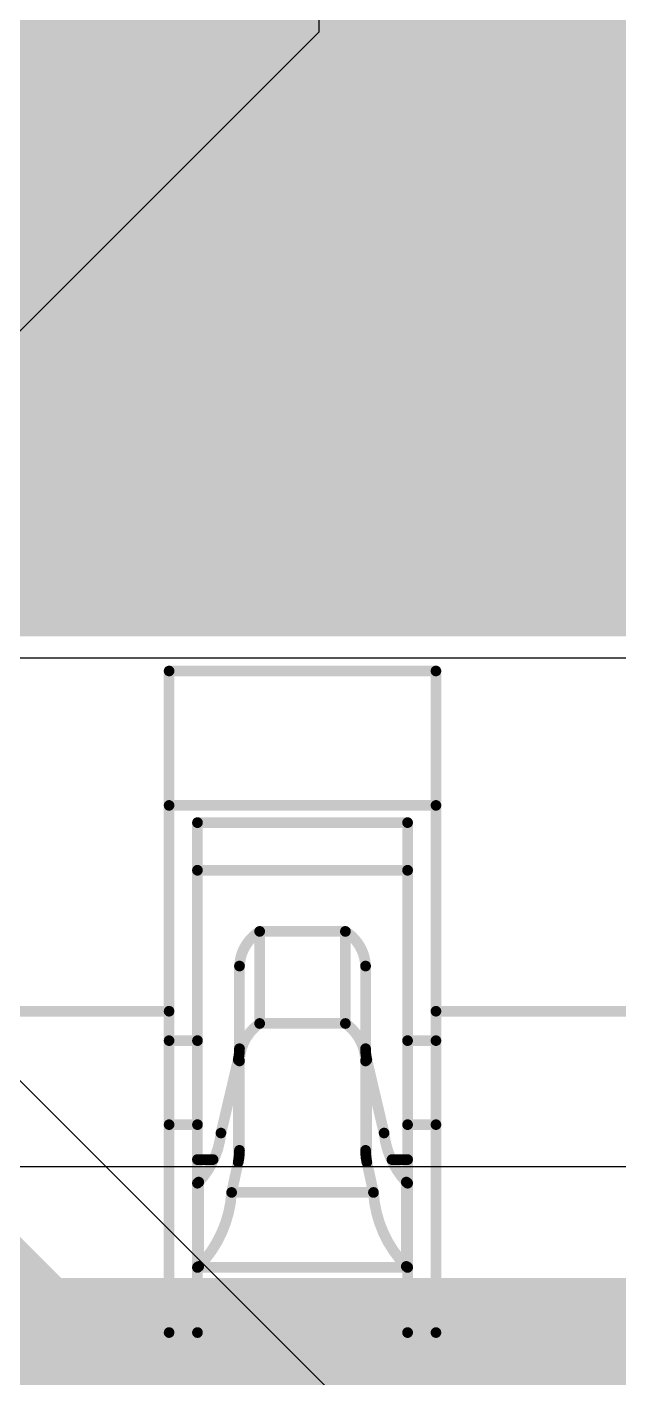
# Model space of a CAD drawing. Header units: inches. Extents: x -11 to 5433, y -4 to 5447.
# Drawn here: x 10.157 to 10.861, y 30.233 to 31.841 of the extents above; entities that cross this region are included whole.
import ezdxf

# ---------------------------------------------------------------- set-up
doc = ezdxf.new("R2010")
doc.units = ezdxf.units.IN
for name, color, linetype in [('Bottom Layer', 5, 'Continuous'), ('Bottom Overlay', 54, 'Continuous'), ('Bottom Paste', 16, 'Continuous'), ('Bottom Solder', 6, 'Continuous'), ('Mechanical 4', 56, 'Continuous'), ('Power', 76, 'Continuous'), ('Top Layer', 1, 'Continuous'), ('Top Paste', 8, 'Continuous'), ('Top Solder', 216, 'Continuous')]:
    doc.layers.add(name, color=color, linetype=linetype)

# ---------------------------------------------------------------- blocks, each defined once
blk = doc.blocks.new('T__________B_125')
at = {"layer": 'Bottom Layer'}
blk.add_hatch(color=5, dxfattribs=at).paths.add_polyline_path([(0.381, 0.762), (-0.381, 0.762), (-0.762, 0.381), (-0.762, -0.381), (-0.381, -0.762), (0.381, -0.762), (0.762, -0.381), (0.762, 0.381)])
at = {"layer": 'Bottom Paste'}
blk.add_hatch(color=16, dxfattribs=at).paths.add_polyline_path([(0.381, 0.762), (-0.381, 0.762), (-0.762, 0.381), (-0.762, -0.381), (-0.381, -0.762), (0.381, -0.762), (0.762, -0.381), (0.762, 0.381)])
at = {"layer": 'Bottom Solder'}
blk.add_hatch(color=6, dxfattribs=at).paths.add_polyline_path([(0.4318, 0.8636), (-0.4318, 0.8636), (-0.8636, 0.4318), (-0.8636, -0.4318), (-0.4318, -0.8636), (0.4318, -0.8636), (0.8636, -0.4318), (0.8636, 0.4318)])
at = {"layer": 'Bottom Overlay'}
for points in [[(0.9398, -0.4318, 0.2, 0.2, 0), (0.9398, 0.4318, 0.2, 0.2, 0)], [(0.4318, -0.9398, 0.2, 0.2, 0), (0.9398, -0.4318, 0.2, 0.2, 0)]]:
    blk.add_lwpolyline(points, format="xyseb", dxfattribs=at)
blk.add_lwpolyline([(0.8898, -0.4318, 0.1, 0.1, 1), (0.9898, -0.4318, 0.1, 0.1, 1)], format="xyseb", close=True, dxfattribs=at)
blk.add_lwpolyline([(0.8898, -0.4318, 0.1, 0.1, 1), (0.9898, -0.4318, 0.1, 0.1, 1)], format="xyseb", close=True, dxfattribs=at)
blk = doc.blocks.new('QTH_030_01_L_D_A_K_TR_157')
at = {"layer": 'Top Layer'}
for points in [[(4.5975, -2.361), (4.9025, -2.361), (4.9025, -3.811), (4.5975, -3.811)], [(5.0975, -2.361), (5.4025, -2.361), (5.4025, -3.811), (5.0975, -3.811)]]:
    blk.add_hatch(color=1, dxfattribs=at).paths.add_polyline_path(points)
at = {"layer": 'Top Paste'}
for points in [[(4.5975, -2.361), (4.9025, -2.361), (4.9025, -3.811), (4.5975, -3.811)], [(5.0975, -2.361), (5.4025, -2.361), (5.4025, -3.811), (5.0975, -3.811)]]:
    blk.add_hatch(color=8, dxfattribs=at).paths.add_polyline_path(points)
at = {"layer": 'Top Solder'}
for points in [[(3.9959, -2.2594), (4.5041, -2.2594), (4.5041, -3.9126), (3.9959, -3.9126)], [(4.4959, -2.2594), (5.0041, -2.2594), (5.0041, -3.9126), (4.4959, -3.9126)], [(4.9959, -2.2594), (5.5041, -2.2594), (5.5041, -3.9126), (4.9959, -3.9126)]]:
    blk.add_hatch(color=216, dxfattribs=at).paths.add_polyline_path(points)

msp = doc.modelspace()

# ---------------------------------------------------------------- linework, layer by layer
at = {"layer": 'Bottom Layer'}
for p, q in [((10.5046, 31.8358), (10.5046, 32.7248)), ((10.0601, 31.3913), (10.5046, 31.8358)), ((14.4572, 30.4848), (10.0794, 30.4848))]:
    msp.add_line(p, q, dxfattribs=at)
msp.add_lwpolyline([(7.9898, 30.2128, 0.2794, 0.2794, 0), (14.4773, 30.2128, 0.2794, 0.2794, 0)], format="xyseb", dxfattribs=at)
at = {"layer": 'Mechanical 4'}
for points in [[(4.3524, 31.2949, 0.0127, 0.0127, 0), (26.1425, 31.2949, 0.0127, 0.0127, 0)], [(10.3262, 31.0749, 0.0127, 0.0127, 0), (10.6437, 31.0749, 0.0127, 0.0127, 0)], [(10.3262, 30.2874, 0.0127, 0.0127, 0), (10.3262, 31.0749, 0.0127, 0.0127, 0)], [(10.6437, 30.6699, 0.0127, 0.0127, 0), (10.6437, 31.0749, 0.0127, 0.0127, 0)], [(10.3262, 30.9149, 0.0127, 0.0127, 0), (10.6437, 30.9149, 0.0127, 0.0127, 0)], [(10.3599, 30.8944, 0.0127, 0.0127, 0), (10.6099, 30.8944, 0.0127, 0.0127, 0)], [(10.3599, 30.2874, 0.0127, 0.0127, 0), (10.3599, 30.8944, 0.0127, 0.0127, 0)], [(10.6099, 30.2874, 0.0127, 0.0127, 0), (10.6099, 30.8944, 0.0127, 0.0127, 0)], [(10.3599, 30.8377, 0.0127, 0.0127, 0), (10.6099, 30.8377, 0.0127, 0.0127, 0)], [(10.4099, 30.7237, 0.0127, 0.0127, -0.247377), (10.4339, 30.7649, 0.0127, 0.0127, 0)], [(10.4339, 30.7649, 0.0127, 0.0127, 0), (10.5359, 30.7649, 0.0127, 0.0127, 0)], [(10.4339, 30.6553, 0.0127, 0.0127, 0), (10.4339, 30.7649, 0.0127, 0.0127, 0)], [(10.5359, 30.6553, 0.0127, 0.0127, 0), (10.5359, 30.7649, 0.0127, 0.0127, 0)], [(10.5359, 30.7649, 0.0127, 0.0127, -0.247377), (10.5599, 30.7237, 0.0127, 0.0127, 0)], [(10.4099, 30.5043, 0.0127, 0.0127, 0), (10.4099, 30.7237, 0.0127, 0.0127, 0)], [(10.5599, 30.5043, 0.0127, 0.0127, 0), (10.5599, 30.7237, 0.0127, 0.0127, 0)], [(10.0087, 30.6699, 0.0127, 0.0127, 0), (10.3262, 30.6699, 0.0127, 0.0127, 0)], [(10.6437, 30.6699, 0.0127, 0.0127, 0), (10.9612, 30.6699, 0.0127, 0.0127, 0)], [(10.6437, 30.2874, 0.0127, 0.0127, 0), (10.6437, 30.6699, 0.0127, 0.0127, 0)], [(10.4099, 30.6107, 0.0127, 0.0127, -0.23748), (10.4339, 30.6553, 0.0127, 0.0127, 0)], [(10.4339, 30.6553, 0.0127, 0.0127, 0), (10.5359, 30.6553, 0.0127, 0.0127, 0)], [(10.5359, 30.6553, 0.0127, 0.0127, -0.23748), (10.5599, 30.6107, 0.0127, 0.0127, 0)], [(10.3262, 30.6349, 0.0127, 0.0127, 0), (10.3599, 30.6349, 0.0127, 0.0127, 0)], [(10.6099, 30.6349, 0.0127, 0.0127, 0), (10.6437, 30.6349, 0.0127, 0.0127, 0)], [(10.3879, 30.5249, 0.0127, 0.0127, 0), (10.4084, 30.6122, 0.0127, 0.0127, 0)], [(10.4099, 30.6253, 0.0127, 0.0127, -0.057864), (10.4084, 30.6122, 0.0127, 0.0127, 0)], [(10.4084, 30.4903, 0.0127, 0.0127, 0), (10.4084, 30.6122, 0.0127, 0.0127, 0)], [(10.5614, 30.6122, 0.0127, 0.0127, -0.057864), (10.5599, 30.6253, 0.0127, 0.0127, 0)], [(10.5614, 30.6122, 0.0127, 0.0127, 0), (10.5819, 30.5249, 0.0127, 0.0127, 0)], [(10.5614, 30.4903, 0.0127, 0.0127, 0), (10.5614, 30.6122, 0.0127, 0.0127, 0)], [(10.3262, 30.5349, 0.0127, 0.0127, 0), (10.3599, 30.5349, 0.0127, 0.0127, 0)], [(10.6099, 30.5349, 0.0127, 0.0127, 0), (10.6437, 30.5349, 0.0127, 0.0127, 0)], [(10.3879, 30.5249, 0.0127, 0.0127, -0.162591), (10.3614, 30.4665, 0.0127, 0.0127, 0)], [(10.6084, 30.4665, 0.0127, 0.0127, -0.162591), (10.5819, 30.5249, 0.0127, 0.0127, 0)], [(10.4099, 30.5043, 0.0127, 0.0127, -0.053658), (10.4084, 30.4903, 0.0127, 0.0127, 0)], [(10.5614, 30.4903, 0.0127, 0.0127, -0.053658), (10.5599, 30.5043, 0.0127, 0.0127, 0)], [(10.3599, 30.4933, 0.0127, 0.0127, 0), (10.3786, 30.4933, 0.0127, 0.0127, 0)], [(10.4005, 30.4542, 0.0127, 0.0127, 0), (10.4084, 30.4903, 0.0127, 0.0127, 0)], [(10.5614, 30.4903, 0.0127, 0.0127, 0), (10.5693, 30.4542, 0.0127, 0.0127, 0)], [(10.5912, 30.4933, 0.0127, 0.0127, 0), (10.6099, 30.4933, 0.0127, 0.0127, 0)], [(10.36, 30.4654, 0.0127, 0.0127, -0.035041), (10.3601, 30.4655, 0.0127, 0.0127, 0)], [(10.3599, 30.4653, 0.0127, 0.0127, -0.028404), (10.36, 30.4654, 0.0127, 0.0127, 0)], [(10.3599, 30.4652, 0.0127, 0.0127, -0.011022), (10.3599, 30.4653, 0.0127, 0.0127, 0)], [(10.3601, 30.4655, 0.0127, 0.0127, -0.032319), (10.3602, 30.4656, 0.0127, 0.0127, 0)], [(10.3602, 30.4656, 0.0127, 0.0127, -0.024462), (10.3603, 30.4657, 0.0127, 0.0127, 0)], [(10.3603, 30.4657, 0.0127, 0.0127, -0.013729), (10.3605, 30.4658, 0.0127, 0.0127, 0)], [(10.3605, 30.4658, 0.0127, 0.0127, -0.00812), (10.3607, 30.466, 0.0127, 0.0127, 0)], [(10.3607, 30.466, 0.0127, 0.0127, -0.004821), (10.3609, 30.4661, 0.0127, 0.0127, 0)], [(10.3609, 30.4661, 0.0127, 0.0127, 0), (10.3614, 30.4665, 0.0127, 0.0127, 0)], [(10.3614, 30.3661, 0.0127, 0.0127, 0), (10.3614, 30.4665, 0.0127, 0.0127, 0)], [(10.4005, 30.4542, 0.0127, 0.0127, -0.179894), (10.3614, 30.3661, 0.0127, 0.0127, 0)], [(10.4005, 30.4542, 0.0127, 0.0127, 0), (10.5693, 30.4542, 0.0127, 0.0127, 0)], [(10.6084, 30.3661, 0.0127, 0.0127, -0.179894), (10.5693, 30.4542, 0.0127, 0.0127, 0)], [(10.6084, 30.4665, 0.0127, 0.0127, 0), (10.6087, 30.4663, 0.0127, 0.0127, 0)], [(10.6084, 30.3661, 0.0127, 0.0127, 0), (10.6084, 30.4665, 0.0127, 0.0127, 0)], [(10.6087, 30.4663, 0.0127, 0.0127, 0), (10.6089, 30.4661, 0.0127, 0.0127, 0)], [(10.6089, 30.4661, 0.0127, 0.0127, -0.006055), (10.6091, 30.466, 0.0127, 0.0127, 0)], [(10.6092, 30.466, 0.0127, 0.0127, -0.010737), (10.6094, 30.4658, 0.0127, 0.0127, 0)], [(10.6094, 30.4658, 0.0127, 0.0127, -0.018562), (10.6095, 30.4657, 0.0127, 0.0127, 0)], [(10.6095, 30.4657, 0.0127, 0.0127, -0.023386), (10.6096, 30.4656, 0.0127, 0.0127, 0)], [(10.6096, 30.4656, 0.0127, 0.0127, -0.054321), (10.6098, 30.4654, 0.0127, 0.0127, 0)], [(10.6098, 30.4654, 0.0127, 0.0127, -0.028597), (10.6099, 30.4652, 0.0127, 0.0127, 0)], [(10.36, 30.3653, 0.0127, 0.0127, -0.037446), (10.3601, 30.3653, 0.0127, 0.0127, 0)], [(10.3599, 30.3652, 0.0127, 0.0127, -0.032689), (10.36, 30.3653, 0.0127, 0.0127, 0)], [(10.3599, 30.3651, 0.0127, 0.0127, -0.013234), (10.3599, 30.3652, 0.0127, 0.0127, 0)], [(10.3599, 30.3649, 0.0127, 0.0127, 0), (10.6099, 30.3649, 0.0127, 0.0127, 0)], [(10.3601, 30.3653, 0.0127, 0.0127, -0.031881), (10.3602, 30.3654, 0.0127, 0.0127, 0)], [(10.3601, 30.3654, 0.0127, 0.0127, -0.02262), (10.3603, 30.3655, 0.0127, 0.0127, 0)], [(10.3603, 30.3655, 0.0127, 0.0127, -0.012209), (10.3605, 30.3656, 0.0127, 0.0127, 0)], [(10.3605, 30.3656, 0.0127, 0.0127, -0.00707), (10.3607, 30.3657, 0.0127, 0.0127, 0)], [(10.3607, 30.3657, 0.0127, 0.0127, 0), (10.3609, 30.3658, 0.0127, 0.0127, 0)], [(10.3609, 30.3658, 0.0127, 0.0127, 0), (10.3614, 30.3661, 0.0127, 0.0127, 0)], [(10.6084, 30.3661, 0.0127, 0.0127, 0), (10.6087, 30.366, 0.0127, 0.0127, 0)], [(10.6087, 30.366, 0.0127, 0.0127, 0), (10.6089, 30.3658, 0.0127, 0.0127, 0)], [(10.6089, 30.3658, 0.0127, 0.0127, -0.005205), (10.6092, 30.3657, 0.0127, 0.0127, 0)], [(10.6091, 30.3657, 0.0127, 0.0127, -0.009376), (10.6094, 30.3656, 0.0127, 0.0127, 0)], [(10.6094, 30.3656, 0.0127, 0.0127, -0.016687), (10.6095, 30.3655, 0.0127, 0.0127, 0)], [(10.6095, 30.3655, 0.0127, 0.0127, -0.021994), (10.6096, 30.3654, 0.0127, 0.0127, 0)], [(10.6096, 30.3654, 0.0127, 0.0127, -0.026751), (10.6097, 30.3654, 0.0127, 0.0127, 0)], [(10.6097, 30.3654, 0.0127, 0.0127, -0.028288), (10.6098, 30.3653, 0.0127, 0.0127, 0)], [(10.6098, 30.3653, 0.0127, 0.0127, -0.032605), (10.6099, 30.3651, 0.0127, 0.0127, 0)], [(10.3262, 30.2874, 0.0127, 0.0127, 0), (10.6437, 30.2874, 0.0127, 0.0127, 0)]]:
    msp.add_lwpolyline(points, format="xyseb", dxfattribs=at)
for points in [[(10.323, 31.0749, 0.00635, 0.00635, 1), (10.3293, 31.0749, 0.00635, 0.00635, 1)], [(10.323, 31.0749, 0.00635, 0.00635, 1), (10.3293, 31.0749, 0.00635, 0.00635, 1)], [(10.6405, 31.0749, 0.00635, 0.00635, 1), (10.6468, 31.0749, 0.00635, 0.00635, 1)], [(10.6405, 31.0749, 0.00635, 0.00635, 1), (10.6468, 31.0749, 0.00635, 0.00635, 1)], [(10.323, 30.9149, 0.00635, 0.00635, 1), (10.3293, 30.9149, 0.00635, 0.00635, 1)], [(10.6405, 30.9149, 0.00635, 0.00635, 1), (10.6468, 30.9149, 0.00635, 0.00635, 1)], [(10.3567, 30.8944, 0.00635, 0.00635, 1), (10.3631, 30.8944, 0.00635, 0.00635, 1)], [(10.3567, 30.8944, 0.00635, 0.00635, 1), (10.3631, 30.8944, 0.00635, 0.00635, 1)], [(10.6067, 30.8944, 0.00635, 0.00635, 1), (10.6131, 30.8944, 0.00635, 0.00635, 1)], [(10.6067, 30.8944, 0.00635, 0.00635, 1), (10.6131, 30.8944, 0.00635, 0.00635, 1)], [(10.3567, 30.8377, 0.00635, 0.00635, 1), (10.3631, 30.8377, 0.00635, 0.00635, 1)], [(10.6067, 30.8377, 0.00635, 0.00635, 1), (10.6131, 30.8377, 0.00635, 0.00635, 1)], [(10.4307, 30.7649, 0.00635, 0.00635, 1), (10.4371, 30.7649, 0.00635, 0.00635, 1)], [(10.4307, 30.7649, 0.00635, 0.00635, 1), (10.4371, 30.7649, 0.00635, 0.00635, 1)], [(10.4307, 30.7649, 0.00635, 0.00635, 1), (10.4371, 30.7649, 0.00635, 0.00635, 1)], [(10.5327, 30.7649, 0.00635, 0.00635, 1), (10.5391, 30.7649, 0.00635, 0.00635, 1)], [(10.5327, 30.7649, 0.00635, 0.00635, 1), (10.5391, 30.7649, 0.00635, 0.00635, 1)], [(10.5327, 30.7649, 0.00635, 0.00635, 1), (10.5391, 30.7649, 0.00635, 0.00635, 1)], [(10.4067, 30.7237, 0.00635, 0.00635, 1), (10.4131, 30.7237, 0.00635, 0.00635, 1)], [(10.4067, 30.7237, 0.00635, 0.00635, 1), (10.4131, 30.7237, 0.00635, 0.00635, 1)], [(10.5567, 30.7237, 0.00635, 0.00635, 1), (10.5631, 30.7237, 0.00635, 0.00635, 1)], [(10.5567, 30.7237, 0.00635, 0.00635, 1), (10.5631, 30.7237, 0.00635, 0.00635, 1)], [(10.323, 30.6699, 0.00635, 0.00635, 1), (10.3293, 30.6699, 0.00635, 0.00635, 1)], [(10.6405, 30.6699, 0.00635, 0.00635, 1), (10.6468, 30.6699, 0.00635, 0.00635, 1)], [(10.6405, 30.6699, 0.00635, 0.00635, 1), (10.6468, 30.6699, 0.00635, 0.00635, 1)], [(10.6405, 30.6699, 0.00635, 0.00635, 1), (10.6468, 30.6699, 0.00635, 0.00635, 1)], [(10.4307, 30.6553, 0.00635, 0.00635, 1), (10.4371, 30.6553, 0.00635, 0.00635, 1)], [(10.4307, 30.6553, 0.00635, 0.00635, 1), (10.4371, 30.6553, 0.00635, 0.00635, 1)], [(10.4307, 30.6553, 0.00635, 0.00635, 1), (10.4371, 30.6553, 0.00635, 0.00635, 1)], [(10.5327, 30.6553, 0.00635, 0.00635, 1), (10.5391, 30.6553, 0.00635, 0.00635, 1)], [(10.5327, 30.6553, 0.00635, 0.00635, 1), (10.5391, 30.6553, 0.00635, 0.00635, 1)], [(10.5327, 30.6553, 0.00635, 0.00635, 1), (10.5391, 30.6553, 0.00635, 0.00635, 1)], [(10.323, 30.6349, 0.00635, 0.00635, 1), (10.3293, 30.6349, 0.00635, 0.00635, 1)], [(10.3567, 30.6349, 0.00635, 0.00635, 1), (10.3631, 30.6349, 0.00635, 0.00635, 1)], [(10.6067, 30.6349, 0.00635, 0.00635, 1), (10.6131, 30.6349, 0.00635, 0.00635, 1)], [(10.6405, 30.6349, 0.00635, 0.00635, 1), (10.6468, 30.6349, 0.00635, 0.00635, 1)], [(10.4052, 30.6122, 0.00635, 0.00635, 1), (10.4116, 30.6122, 0.00635, 0.00635, 1)], [(10.4052, 30.6122, 0.00635, 0.00635, 1), (10.4116, 30.6122, 0.00635, 0.00635, 1)], [(10.4052, 30.6122, 0.00635, 0.00635, 1), (10.4116, 30.6122, 0.00635, 0.00635, 1)], [(10.4067, 30.6253, 0.00635, 0.00635, 1), (10.4131, 30.6253, 0.00635, 0.00635, 1)], [(10.5567, 30.6253, 0.00635, 0.00635, 1), (10.5631, 30.6253, 0.00635, 0.00635, 1)], [(10.5582, 30.6122, 0.00635, 0.00635, 1), (10.5646, 30.6122, 0.00635, 0.00635, 1)], [(10.5582, 30.6122, 0.00635, 0.00635, 1), (10.5646, 30.6122, 0.00635, 0.00635, 1)], [(10.5582, 30.6122, 0.00635, 0.00635, 1), (10.5646, 30.6122, 0.00635, 0.00635, 1)], [(10.4067, 30.6107, 0.00635, 0.00635, 1), (10.4131, 30.6107, 0.00635, 0.00635, 1)], [(10.5567, 30.6107, 0.00635, 0.00635, 1), (10.5631, 30.6107, 0.00635, 0.00635, 1)], [(10.323, 30.5349, 0.00635, 0.00635, 1), (10.3293, 30.5349, 0.00635, 0.00635, 1)], [(10.3567, 30.5349, 0.00635, 0.00635, 1), (10.3631, 30.5349, 0.00635, 0.00635, 1)], [(10.6067, 30.5349, 0.00635, 0.00635, 1), (10.6131, 30.5349, 0.00635, 0.00635, 1)], [(10.6405, 30.5349, 0.00635, 0.00635, 1), (10.6468, 30.5349, 0.00635, 0.00635, 1)], [(10.3847, 30.5249, 0.00635, 0.00635, 1), (10.391, 30.5249, 0.00635, 0.00635, 1)], [(10.3847, 30.5249, 0.00635, 0.00635, 1), (10.391, 30.5249, 0.00635, 0.00635, 1)], [(10.5788, 30.5249, 0.00635, 0.00635, 1), (10.5851, 30.5249, 0.00635, 0.00635, 1)], [(10.5788, 30.5249, 0.00635, 0.00635, 1), (10.5851, 30.5249, 0.00635, 0.00635, 1)], [(10.4067, 30.5043, 0.00635, 0.00635, 1), (10.4131, 30.5043, 0.00635, 0.00635, 1)], [(10.4067, 30.5043, 0.00635, 0.00635, 1), (10.4131, 30.5043, 0.00635, 0.00635, 1)], [(10.5567, 30.5043, 0.00635, 0.00635, 1), (10.5631, 30.5043, 0.00635, 0.00635, 1)], [(10.5567, 30.5043, 0.00635, 0.00635, 1), (10.5631, 30.5043, 0.00635, 0.00635, 1)], [(10.3567, 30.4933, 0.00635, 0.00635, 1), (10.3631, 30.4933, 0.00635, 0.00635, 1)], [(10.3754, 30.4933, 0.00635, 0.00635, 1), (10.3817, 30.4933, 0.00635, 0.00635, 1)], [(10.4052, 30.4903, 0.00635, 0.00635, 1), (10.4116, 30.4903, 0.00635, 0.00635, 1)], [(10.4052, 30.4903, 0.00635, 0.00635, 1), (10.4116, 30.4903, 0.00635, 0.00635, 1)], [(10.4052, 30.4903, 0.00635, 0.00635, 1), (10.4116, 30.4903, 0.00635, 0.00635, 1)], [(10.5582, 30.4903, 0.00635, 0.00635, 1), (10.5646, 30.4903, 0.00635, 0.00635, 1)], [(10.5582, 30.4903, 0.00635, 0.00635, 1), (10.5646, 30.4903, 0.00635, 0.00635, 1)], [(10.5582, 30.4903, 0.00635, 0.00635, 1), (10.5646, 30.4903, 0.00635, 0.00635, 1)], [(10.5881, 30.4933, 0.00635, 0.00635, 1), (10.5944, 30.4933, 0.00635, 0.00635, 1)], [(10.6067, 30.4933, 0.00635, 0.00635, 1), (10.6131, 30.4933, 0.00635, 0.00635, 1)], [(10.3568, 30.4654, 0.00635, 0.00635, 1), (10.3632, 30.4654, 0.00635, 0.00635, 1)], [(10.3568, 30.4653, 0.00635, 0.00635, 1), (10.3631, 30.4653, 0.00635, 0.00635, 1)], [(10.3568, 30.4654, 0.00635, 0.00635, 1), (10.3632, 30.4654, 0.00635, 0.00635, 1)], [(10.3568, 30.4653, 0.00635, 0.00635, 1), (10.3631, 30.4653, 0.00635, 0.00635, 1)], [(10.3567, 30.4652, 0.00635, 0.00635, 1), (10.3631, 30.4652, 0.00635, 0.00635, 1)], [(10.3569, 30.4655, 0.00635, 0.00635, 1), (10.3632, 30.4655, 0.00635, 0.00635, 1)], [(10.3569, 30.4655, 0.00635, 0.00635, 1), (10.3632, 30.4655, 0.00635, 0.00635, 1)], [(10.357, 30.4656, 0.00635, 0.00635, 1), (10.3633, 30.4656, 0.00635, 0.00635, 1)], [(10.357, 30.4656, 0.00635, 0.00635, 1), (10.3633, 30.4656, 0.00635, 0.00635, 1)], [(10.3571, 30.4657, 0.00635, 0.00635, 1), (10.3635, 30.4657, 0.00635, 0.00635, 1)], [(10.3571, 30.4657, 0.00635, 0.00635, 1), (10.3635, 30.4657, 0.00635, 0.00635, 1)], [(10.3573, 30.4658, 0.00635, 0.00635, 1), (10.3636, 30.4658, 0.00635, 0.00635, 1)], [(10.3573, 30.4658, 0.00635, 0.00635, 1), (10.3636, 30.4658, 0.00635, 0.00635, 1)], [(10.3575, 30.466, 0.00635, 0.00635, 1), (10.3639, 30.466, 0.00635, 0.00635, 1)], [(10.3575, 30.466, 0.00635, 0.00635, 1), (10.3639, 30.466, 0.00635, 0.00635, 1)], [(10.3577, 30.4661, 0.00635, 0.00635, 1), (10.3641, 30.4661, 0.00635, 0.00635, 1)], [(10.3577, 30.4661, 0.00635, 0.00635, 1), (10.3641, 30.4661, 0.00635, 0.00635, 1)], [(10.3582, 30.4665, 0.00635, 0.00635, 1), (10.3646, 30.4665, 0.00635, 0.00635, 1)], [(10.3582, 30.4665, 0.00635, 0.00635, 1), (10.3646, 30.4665, 0.00635, 0.00635, 1)], [(10.3582, 30.4665, 0.00635, 0.00635, 1), (10.3646, 30.4665, 0.00635, 0.00635, 1)], [(10.3974, 30.4542, 0.00635, 0.00635, 1), (10.4037, 30.4542, 0.00635, 0.00635, 1)], [(10.3974, 30.4542, 0.00635, 0.00635, 1), (10.4037, 30.4542, 0.00635, 0.00635, 1)], [(10.3974, 30.4542, 0.00635, 0.00635, 1), (10.4037, 30.4542, 0.00635, 0.00635, 1)], [(10.5661, 30.4542, 0.00635, 0.00635, 1), (10.5725, 30.4542, 0.00635, 0.00635, 1)], [(10.5661, 30.4542, 0.00635, 0.00635, 1), (10.5725, 30.4542, 0.00635, 0.00635, 1)], [(10.5661, 30.4542, 0.00635, 0.00635, 1), (10.5725, 30.4542, 0.00635, 0.00635, 1)], [(10.6052, 30.4665, 0.00635, 0.00635, 1), (10.6116, 30.4665, 0.00635, 0.00635, 1)], [(10.6052, 30.4665, 0.00635, 0.00635, 1), (10.6116, 30.4665, 0.00635, 0.00635, 1)], [(10.6052, 30.4665, 0.00635, 0.00635, 1), (10.6116, 30.4665, 0.00635, 0.00635, 1)], [(10.6055, 30.4663, 0.00635, 0.00635, 1), (10.6118, 30.4663, 0.00635, 0.00635, 1)], [(10.6055, 30.4663, 0.00635, 0.00635, 1), (10.6118, 30.4663, 0.00635, 0.00635, 1)], [(10.6057, 30.4661, 0.00635, 0.00635, 1), (10.6121, 30.4661, 0.00635, 0.00635, 1)], [(10.6057, 30.4661, 0.00635, 0.00635, 1), (10.6121, 30.4661, 0.00635, 0.00635, 1)], [(10.606, 30.466, 0.00635, 0.00635, 1), (10.6123, 30.466, 0.00635, 0.00635, 1)], [(10.606, 30.466, 0.00635, 0.00635, 1), (10.6123, 30.466, 0.00635, 0.00635, 1)], [(10.6062, 30.4658, 0.00635, 0.00635, 1), (10.6125, 30.4658, 0.00635, 0.00635, 1)], [(10.6062, 30.4658, 0.00635, 0.00635, 1), (10.6125, 30.4658, 0.00635, 0.00635, 1)], [(10.6063, 30.4657, 0.00635, 0.00635, 1), (10.6127, 30.4657, 0.00635, 0.00635, 1)], [(10.6063, 30.4657, 0.00635, 0.00635, 1), (10.6127, 30.4657, 0.00635, 0.00635, 1)], [(10.6065, 30.4656, 0.00635, 0.00635, 1), (10.6128, 30.4656, 0.00635, 0.00635, 1)], [(10.6065, 30.4656, 0.00635, 0.00635, 1), (10.6128, 30.4656, 0.00635, 0.00635, 1)], [(10.6066, 30.4654, 0.00635, 0.00635, 1), (10.613, 30.4654, 0.00635, 0.00635, 1)], [(10.6066, 30.4654, 0.00635, 0.00635, 1), (10.613, 30.4654, 0.00635, 0.00635, 1)], [(10.6067, 30.4652, 0.00635, 0.00635, 1), (10.6131, 30.4652, 0.00635, 0.00635, 1)], [(10.3568, 30.3653, 0.00635, 0.00635, 1), (10.3632, 30.3653, 0.00635, 0.00635, 1)], [(10.3568, 30.3652, 0.00635, 0.00635, 1), (10.3631, 30.3652, 0.00635, 0.00635, 1)], [(10.3568, 30.3653, 0.00635, 0.00635, 1), (10.3632, 30.3653, 0.00635, 0.00635, 1)], [(10.3568, 30.3652, 0.00635, 0.00635, 1), (10.3631, 30.3652, 0.00635, 0.00635, 1)], [(10.3567, 30.3651, 0.00635, 0.00635, 1), (10.3631, 30.3651, 0.00635, 0.00635, 1)], [(10.3567, 30.3649, 0.00635, 0.00635, 1), (10.3631, 30.3649, 0.00635, 0.00635, 1)], [(10.3569, 30.3653, 0.00635, 0.00635, 1), (10.3632, 30.3653, 0.00635, 0.00635, 1)], [(10.3569, 30.3653, 0.00635, 0.00635, 1), (10.3632, 30.3653, 0.00635, 0.00635, 1)], [(10.357, 30.3654, 0.00635, 0.00635, 1), (10.3633, 30.3654, 0.00635, 0.00635, 1)], [(10.357, 30.3654, 0.00635, 0.00635, 1), (10.3633, 30.3654, 0.00635, 0.00635, 1)], [(10.3571, 30.3655, 0.00635, 0.00635, 1), (10.3635, 30.3655, 0.00635, 0.00635, 1)], [(10.3571, 30.3655, 0.00635, 0.00635, 1), (10.3635, 30.3655, 0.00635, 0.00635, 1)], [(10.3573, 30.3656, 0.00635, 0.00635, 1), (10.3636, 30.3656, 0.00635, 0.00635, 1)], [(10.3573, 30.3656, 0.00635, 0.00635, 1), (10.3636, 30.3656, 0.00635, 0.00635, 1)], [(10.3575, 30.3657, 0.00635, 0.00635, 1), (10.3639, 30.3657, 0.00635, 0.00635, 1)], [(10.3575, 30.3657, 0.00635, 0.00635, 1), (10.3639, 30.3657, 0.00635, 0.00635, 1)], [(10.3577, 30.3658, 0.00635, 0.00635, 1), (10.3641, 30.3658, 0.00635, 0.00635, 1)], [(10.3577, 30.3658, 0.00635, 0.00635, 1), (10.3641, 30.3658, 0.00635, 0.00635, 1)], [(10.3582, 30.3661, 0.00635, 0.00635, 1), (10.3646, 30.3661, 0.00635, 0.00635, 1)], [(10.3582, 30.3661, 0.00635, 0.00635, 1), (10.3646, 30.3661, 0.00635, 0.00635, 1)], [(10.3582, 30.3661, 0.00635, 0.00635, 1), (10.3646, 30.3661, 0.00635, 0.00635, 1)], [(10.6052, 30.3661, 0.00635, 0.00635, 1), (10.6116, 30.3661, 0.00635, 0.00635, 1)], [(10.6052, 30.3661, 0.00635, 0.00635, 1), (10.6116, 30.3661, 0.00635, 0.00635, 1)], [(10.6052, 30.3661, 0.00635, 0.00635, 1), (10.6116, 30.3661, 0.00635, 0.00635, 1)], [(10.6055, 30.366, 0.00635, 0.00635, 1), (10.6118, 30.366, 0.00635, 0.00635, 1)], [(10.6055, 30.366, 0.00635, 0.00635, 1), (10.6118, 30.366, 0.00635, 0.00635, 1)], [(10.6057, 30.3658, 0.00635, 0.00635, 1), (10.6121, 30.3658, 0.00635, 0.00635, 1)], [(10.6057, 30.3658, 0.00635, 0.00635, 1), (10.6121, 30.3658, 0.00635, 0.00635, 1)], [(10.606, 30.3657, 0.00635, 0.00635, 1), (10.6123, 30.3657, 0.00635, 0.00635, 1)], [(10.606, 30.3657, 0.00635, 0.00635, 1), (10.6123, 30.3657, 0.00635, 0.00635, 1)], [(10.6062, 30.3656, 0.00635, 0.00635, 1), (10.6125, 30.3656, 0.00635, 0.00635, 1)], [(10.6062, 30.3656, 0.00635, 0.00635, 1), (10.6125, 30.3656, 0.00635, 0.00635, 1)], [(10.6063, 30.3655, 0.00635, 0.00635, 1), (10.6127, 30.3655, 0.00635, 0.00635, 1)], [(10.6063, 30.3655, 0.00635, 0.00635, 1), (10.6127, 30.3655, 0.00635, 0.00635, 1)], [(10.6065, 30.3654, 0.00635, 0.00635, 1), (10.6128, 30.3654, 0.00635, 0.00635, 1)], [(10.6065, 30.3654, 0.00635, 0.00635, 1), (10.6128, 30.3654, 0.00635, 0.00635, 1)], [(10.6066, 30.3654, 0.00635, 0.00635, 1), (10.6129, 30.3654, 0.00635, 0.00635, 1)], [(10.6066, 30.3654, 0.00635, 0.00635, 1), (10.6129, 30.3654, 0.00635, 0.00635, 1)], [(10.6066, 30.3653, 0.00635, 0.00635, 1), (10.613, 30.3653, 0.00635, 0.00635, 1)], [(10.6066, 30.3653, 0.00635, 0.00635, 1), (10.613, 30.3653, 0.00635, 0.00635, 1)], [(10.6067, 30.3651, 0.00635, 0.00635, 1), (10.6131, 30.3651, 0.00635, 0.00635, 1)], [(10.6067, 30.3649, 0.00635, 0.00635, 1), (10.6131, 30.3649, 0.00635, 0.00635, 1)], [(10.323, 30.2874, 0.00635, 0.00635, 1), (10.3293, 30.2874, 0.00635, 0.00635, 1)], [(10.323, 30.2874, 0.00635, 0.00635, 1), (10.3293, 30.2874, 0.00635, 0.00635, 1)], [(10.3567, 30.2874, 0.00635, 0.00635, 1), (10.3631, 30.2874, 0.00635, 0.00635, 1)], [(10.6067, 30.2874, 0.00635, 0.00635, 1), (10.6131, 30.2874, 0.00635, 0.00635, 1)], [(10.6405, 30.2874, 0.00635, 0.00635, 1), (10.6468, 30.2874, 0.00635, 0.00635, 1)], [(10.6405, 30.2874, 0.00635, 0.00635, 1), (10.6468, 30.2874, 0.00635, 0.00635, 1)]]:
    msp.add_lwpolyline(points, format="xyseb", close=True, dxfattribs=at)
at = {"layer": 'Power'}
msp.add_line((10.7428, 29.9932), (10.039, 30.697), dxfattribs=at)
msp.add_lwpolyline([(9.6156, 30.7907, 0.2032, 0.2032, 0), (10.578, 29.8284, 0.2032, 0.2032, 0)], format="xyseb", dxfattribs=at)
at = {"layer": 'Top Layer'}
for p, q in [((10.0854, 31.0907), (11.8401, 31.0907)), ((13.768, 30.4848), (10.0794, 30.4848))]:
    msp.add_line(p, q, dxfattribs=at)
msp.add_lwpolyline([(5.3419, 30.2128, 0.2794, 0.2794, 0), (13.8806, 30.2128, 0.2794, 0.2794, 0)], format="xyseb", dxfattribs=at)

# ---------------------------------------------------------------- block references
msp.add_blockref('T__________B_125', (9.6156, 32.2803))
at = {"rotation": 180}
msp.add_blockref('QTH_030_01_L_D_A_K_TR_157', (15.3106, 28.8567), dxfattribs=at)

doc.saveas('drawing.dxf')
